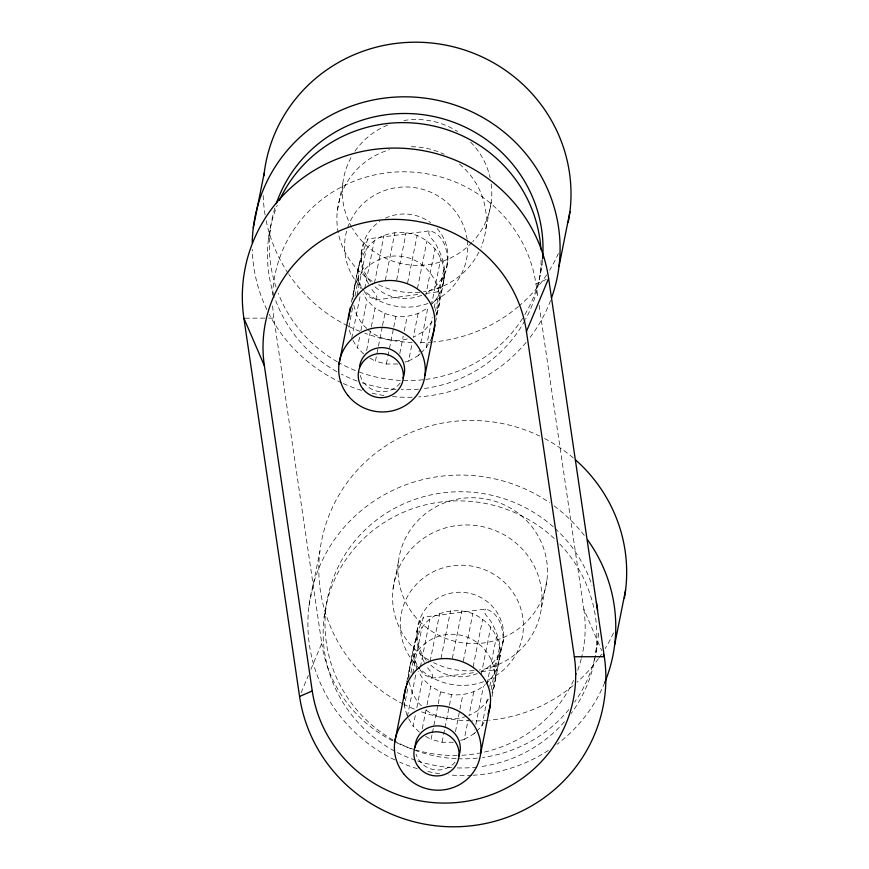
<?xml version="1.0" encoding="UTF-8"?>
<svg xmlns="http://www.w3.org/2000/svg" width="869" height="869" viewBox="0 0 869 869"><rect width="100%" height="100%" fill="white"/><g stroke="black" fill="none" stroke-linecap="round" stroke-linejoin="round"><path stroke-width="0.65" stroke-dasharray="4.34 3.26" d="M425.832 293.44L437.704 291.886C439.214 282.99 446.753 274.365 447.101 264.513C448.523 251.652 444.092 234.554 429.938 230.806L367.978 238.888C362.297 253.737 353.227 271.53 361.765 287.954M481.513 671.683L493.386 670.129C494.895 661.244 502.434 652.608 502.782 642.756C504.205 629.906 499.773 612.797 485.619 609.05L423.659 617.142C417.533 632.578 407.93 652.565 419.238 668.782M268.445 238.997L270.27 229.861M337.411 210.265L342.853 183.055M351.413 302.13L358.571 266.272M368.684 284.054C363.046 274.061 359.603 262.297 361.656 250.815M352.618 299.392C357.105 276.201 357.659 245.21 383.957 235.499C394.656 231.502 406.399 231.502 417.109 235.445C430.991 241.267 441.409 254.009 443.885 268.923C445.124 285.803 437.4 301.695 435.673 318.38M352.597 307.876L348.643 327.7L351.358 337.172M354.976 295.981L358.147 280.111L358.006 269.086L360.809 258.419M357.094 295.112L366.338 248.849M351.695 338.356L360.146 296.057M364.73 288.617L374.235 241.039M363.753 353.955L357.463 347.893L359.842 335.999M360.896 330.72L366.979 300.316L363.123 293.95M308.973 605.965L319.89 551.348M374.452 283.088L383.957 235.499M366.609 350.403L371.106 327.928M371.367 326.603L375.06 308.104L366.979 300.316M385.336 280.209L394.852 232.631M324.126 617.24L325.951 608.104M397.676 364.002L386.368 364.024L375.408 361.189L382.284 326.82M382.545 325.495L384.924 313.6L375.06 308.104M396.644 280.187L406.149 232.61M386.368 364.024L387.693 357.409M387.954 356.094L393.494 328.33M393.766 327.016L395.873 316.435L407.181 316.414L418.065 313.546L427.787 308.006L420.39 345.015M407.594 283.022L417.109 235.445M399.783 353.422L403.216 336.238M404.281 330.959L407.181 316.414M417.457 288.519L426.961 240.941M404.932 362.08L408.56 361.124L412.254 342.625M418.065 313.546L413.307 337.335L423.029 331.795L432.165 321.856M425.549 296.307L435.054 248.73M408.56 361.124L418.282 355.584L419.336 350.305M431.317 305.855L440.822 258.278M420.911 352.988L426.179 347.774L432.251 317.37M434.098 308.126L435.684 300.185L441.224 290.626M435.434 311.221L443.885 268.923M435.565 322.258L444.58 277.146C445.384 265.534 441.571 254.432 435.912 244.461C434.804 241.039 425.528 234.141 429.938 230.806M447.101 264.513L447.665 261.699M393.092 588.509L398.534 561.298M485.836 229.036L491.267 201.825M406.822 681.698L414.252 644.516M424.365 662.308C418.728 652.315 415.273 640.54 417.337 629.069M408.039 678.961C412.818 655.465 412.829 623.67 439.638 613.753C450.327 609.745 462.08 609.756 472.79 613.688C486.673 619.521 497.09 632.263 499.566 647.177C500.957 662.732 493.744 677.309 492.147 692.658C502.912 667.577 483.827 637.401 457.072 634.642C432.577 631.046 407.159 651.967 409.017 677.255M407.04 715.415L404.324 705.943L408.017 687.444M410.918 672.899L413.829 658.365L413.687 647.329L416.49 636.662M412.775 673.366L422.019 627.103M407.376 716.599L415.827 674.301M420.411 666.871L429.916 619.282M419.434 732.198L413.144 726.147L415.523 714.253M416.838 707.638L422.649 678.559L418.163 671.14M430.133 661.331L439.638 613.753M422.291 728.646L426.777 706.171M427.048 704.857L430.742 686.347L422.649 678.559M441.017 658.452L450.522 610.874M453.357 742.245L442.049 742.267L431.089 739.432L432.154 734.142M432.414 732.828L437.965 705.063M438.226 703.749L440.605 691.854L430.742 686.347M452.325 658.441L461.83 610.853M442.049 742.267L443.364 735.663M443.635 734.338L444.689 729.048M444.95 727.733L449.175 706.584M449.447 705.259L451.554 694.689C463.514 695.721 476.212 692.702 485.228 684.522M540.203 273.366L542.028 264.241M463.275 661.276L472.79 613.688M455.465 731.676L459.69 710.527M459.951 709.202L462.862 694.668M473.138 666.773L482.643 619.184M460.613 740.334L464.242 739.367L468.195 719.543M473.746 691.789L468.988 715.578L478.71 710.049L486.607 702.228L489.073 697.981M481.23 674.561L490.735 626.973M464.242 739.367L473.963 733.838L474.756 729.873M475.81 724.583L483.468 686.26M486.998 684.109L496.503 636.521M476.592 731.231L481.861 726.017L487.672 696.938M489.779 686.369L491.365 678.439L496.905 668.869M491.104 689.475L499.566 647.177M492.039 696.536L500.262 655.389C501.065 643.733 497.242 632.556 491.485 622.584C490.388 619.195 481.23 612.341 485.619 609.05M502.782 642.756L503.347 639.942M541.517 607.29L546.949 580.068M595.884 651.62L597.709 642.484M436.466 314.415C447.231 289.334 428.145 259.158 401.402 256.398C376.896 252.803 351.489 273.724 353.335 299.001M361.102 253.629L363.6 244.428L367.978 238.888M444.58 277.146L442.071 286.357L437.704 291.886M416.783 631.882L419.282 622.671L423.659 617.142M500.262 655.389L497.752 664.6L493.386 670.129M301.119 692.745L308.343 675.474M310.917 669.304L321.758 643.397L273.876 318.097A132.522 129.068 11.3 0 1 272.616 304.639M426.179 347.774L431.1 339.268M481.861 726.017L485.554 719.641M432.175 303.661L435.684 300.185M418.282 355.584L420.031 353.857M486.097 683.653L491.365 678.439M473.963 733.838L475.712 732.1M364.154 291.397L367.935 296.123L375.734 299.979C379.862 297.339 372.443 291.267 371.248 288.323M419.836 669.641L423.616 674.377L431.415 678.222C435.695 675.267 427.396 668.782 426.234 665.632M272.605 295.123A132.522 129.068 11.3 0 1 397.796 171.921A132.522 129.068 11.3 0 1 535.956 283.902L546.329 279.427M407.268 338.932C393.679 342.81 377.928 338.91 367.609 329.297M466.577 716.219C453.053 721.161 437.661 718.294 425.984 710.136M375.734 299.979L420.563 294.124M431.415 678.222L476.245 672.367M245.188 318.195L267.359 318.119M268.662 318.119L273.876 318.097M384.924 313.6L395.873 316.435M440.605 691.854L451.554 694.689M369.933 358.126L375.408 361.189M425.614 736.38L431.089 739.432M366.718 328.428L362.221 324.104L356.453 314.556L353.39 303.911M421.498 705.813L417.902 702.358L412.134 692.81L409.071 682.154M352.977 340.474L357.463 347.893M408.658 718.717L413.144 726.147M539.106 305.312L583.838 609.191L601.685 650.588M358.147 280.111L360.526 288.399M413.829 658.365L416.881 669.021M535.956 283.902L538.117 298.621M404.27 702.271L404.324 705.943M581.242 658.843A132.522 129.068 11.3 0 1 575.702 675.517M573.551 680.438A132.522 129.068 11.3 0 1 458.397 755.433M457.061 755.465A132.522 129.068 11.3 0 1 416.186 750.088M414.904 749.708A132.522 129.068 11.3 0 1 393.907 741.42M392.701 740.822A132.522 129.068 11.3 0 1 321.758 643.397M583.838 609.191A132.522 129.068 11.3 0 1 581.578 657.529M429.014 660.158A74.81 72.866 11.3 0 1 416.794 543.636A74.81 72.866 11.3 0 1 534.565 566.773A74.81 72.866 11.3 0 1 479.221 670.021M474.083 670.607A74.81 72.866 11.3 0 1 433.609 662.667M419.792 668.793A61.634 60.037 11.3 0 1 423.051 578.233A61.634 60.037 11.3 0 1 514.546 594.776A61.634 60.037 11.3 0 1 486.075 680.775M483.598 681.72A61.634 60.037 11.3 0 1 420.781 669.684M604.748 682.534A154.095 150.087 11.3 0 1 556.996 744.32M548.361 750.403A154.095 150.087 11.3 0 1 473.105 775.235M471.769 775.311A154.095 150.087 11.3 0 1 448.871 774.866M439.605 773.736A154.095 150.087 11.3 0 1 425.082 770.825M417.272 768.652A154.095 150.087 11.3 0 1 399.707 762.135M394.83 759.897A154.095 150.087 11.3 0 1 328.938 548.154A154.095 150.087 11.3 0 1 549.74 502.847M554.074 505.932A154.095 150.087 11.3 0 1 584.457 535.684M594.765 658.311A136.976 133.413 11.3 0 1 574.583 702.098M568.88 709.549A136.976 133.413 11.3 0 1 482.61 757.496M477.396 758.126A136.976 133.413 11.3 0 1 457.463 758.735M456.138 758.67A136.976 133.413 11.3 0 1 413.427 749.73M410.983 748.785A136.976 133.413 11.3 0 1 394.254 740.757M393.092 740.095A136.976 133.413 11.3 0 1 351.478 545.232A136.976 133.413 11.3 0 1 554.031 527.526M555.009 528.417A136.976 133.413 11.3 0 1 591.974 585.304M598.513 633.153A136.976 133.413 11.3 0 1 595.08 657.007M613.514 632.871A154.095 150.087 11.3 0 1 605.226 648.502M601.544 654.238A154.095 150.087 11.3 0 1 599.208 657.583M598.415 658.691A154.095 150.087 11.3 0 1 577.081 682.176M573.062 685.619A154.095 150.087 11.3 0 1 489.366 720.205M488.041 720.325A154.095 150.087 11.3 0 1 471.889 720.912M470.531 720.879A154.095 150.087 11.3 0 1 420.52 711.494M414.307 709.093A154.095 150.087 11.3 0 1 404.541 704.694M403.335 704.096A154.095 150.087 11.3 0 1 334.728 502.76A154.095 150.087 11.3 0 1 539.736 436.086M544.548 438.508A154.095 150.087 11.3 0 1 573.323 457.952M559.799 544.037A136.976 133.413 11.3 0 1 571.172 713.406M564.437 721.77A136.976 133.413 11.3 0 1 479.492 766.806M476.885 767.121A136.976 133.413 11.3 0 1 456.975 767.914M451.663 767.642A136.976 133.413 11.3 0 1 416.588 760.647M415.339 760.223A136.976 133.413 11.3 0 1 343.374 563.416A136.976 133.413 11.3 0 1 555.117 539.356M426.299 660.299A43.352 42.223 11.3 0 1 435.597 599.577A43.352 42.223 11.3 0 1 497.264 612.775A43.352 42.223 11.3 0 1 480.796 671.965M477.396 673.518A43.352 42.223 11.3 0 1 427.906 662.189M455.052 762.222A22.627 22.04 11.3 0 1 433.251 769.521A22.627 22.04 11.3 0 1 416.077 754.238M478.917 252.053A74.81 72.866 11.3 0 1 423.54 291.767M419.694 292.245A74.81 72.866 11.3 0 1 377.928 284.424M372.214 281.23A74.81 72.866 11.3 0 1 337.498 209.635A74.81 72.866 11.3 0 1 389.529 149.75M411.385 146.709A74.81 72.866 11.3 0 1 444.146 154.302M459.462 164.089A74.81 72.866 11.3 0 1 481.013 247.437M467.272 240.387A61.634 60.037 11.3 0 1 431.611 302.01M427.917 303.477A61.634 60.037 11.3 0 1 365.11 291.441M364.111 290.539A61.634 60.037 11.3 0 1 347.209 229.068M347.611 227.819A61.634 60.037 11.3 0 1 411.461 187.237A61.634 60.037 11.3 0 1 467.098 239.094M550.555 300.533A154.095 150.087 11.3 0 1 529.395 338.291M526.125 342.364A154.095 150.087 11.3 0 1 418.771 396.894M412.047 397.231A154.095 150.087 11.3 0 1 391.865 396.492M383.924 395.482A154.095 150.087 11.3 0 1 370.715 392.897M361.591 390.409A154.095 150.087 11.3 0 1 342.81 383.348M341.582 382.794A154.095 150.087 11.3 0 1 269.194 314.296M266.826 309.57A154.095 150.087 11.3 0 1 252.26 249.37M542.452 260.255A136.976 133.413 11.3 0 1 523.377 317.098M522.66 318.239A136.976 133.413 11.3 0 1 425.636 379.427M423.029 379.742A136.976 133.413 11.3 0 1 401.782 380.481M400.457 380.426A136.976 133.413 11.3 0 1 357.746 371.487M355.302 370.531A136.976 133.413 11.3 0 1 338.573 362.503M337.411 361.852A136.976 133.413 11.3 0 1 278.297 293.418M276.005 287.042A136.976 133.413 11.3 0 1 275.028 207.528M558.387 253.39A154.095 150.087 11.3 0 1 549.545 270.259M546.612 274.865A154.095 150.087 11.3 0 1 519.401 305.671M518.402 306.529A154.095 150.087 11.3 0 1 433.685 341.952M432.36 342.082A154.095 150.087 11.3 0 1 417.554 342.679M412.156 342.549A154.095 150.087 11.3 0 1 364.85 333.251M359.864 331.35A154.095 150.087 11.3 0 1 348.86 326.451M347.654 325.842A154.095 150.087 11.3 0 1 288.986 274.528M288.247 273.42A154.095 150.087 11.3 0 1 266.033 220.053M265.088 214.893A154.095 150.087 11.3 0 1 263.166 194.765M491.213 184.032A74.81 72.866 11.3 0 1 472.779 241.604M471.889 242.538A74.81 72.866 11.3 0 1 352.456 228.471M351.804 227.352A74.81 72.866 11.3 0 1 351.576 156.637M354.976 151.217A74.81 72.866 11.3 0 1 387.628 125.103M403.857 120.519A74.81 72.866 11.3 0 1 457.583 131.556M470.661 142.136A74.81 72.866 11.3 0 1 490.116 177.787M541.148 259.994A136.976 133.413 11.3 0 1 525.626 319.195M524.974 320.389A136.976 133.413 11.3 0 1 423.811 388.562M418.576 389.149A136.976 133.413 11.3 0 1 401.293 389.67M395.982 389.399A136.976 133.413 11.3 0 1 362.167 382.816M357.159 381.078A136.976 133.413 11.3 0 1 341.43 374.17M336.748 371.639A136.976 133.413 11.3 0 1 274.615 297.459M274.18 296.177A136.976 133.413 11.3 0 1 277.276 205.301M437.096 228.569A43.352 42.223 11.3 0 1 426.223 293.125M421.715 295.275A43.352 42.223 11.3 0 1 372.225 283.946M370.628 282.045A43.352 42.223 11.3 0 1 379.905 221.334M385.336 218.238A43.352 42.223 11.3 0 1 430.611 222.681M400.098 383.088A22.627 22.04 11.3 0 1 376.407 391.007A22.627 22.04 11.3 0 1 359.625 372.605M413.992 615.198A74.81 72.866 11.3 0 0 542.126 598.48A74.81 72.866 11.3 0 0 462.102 498.382A74.81 72.866 11.3 0 0 413.992 615.198"/><path stroke-width="1.3" d="M253.292 227.711L264.209 173.105M338.997 364.252L350.348 307.409M425.006 375.126L435.054 324.81M394.678 742.495L405.79 686.89M404.226 698.589L404.183 694.918L407.507 681.611M559.006 266.381L569.912 211.775M480.676 753.369L490.474 704.379M614.676 644.635L625.593 590.018M431.708 338.204C453.086 277.2 355.421 255.019 348.534 319.119M488.02 714.09C505.389 662.938 427.657 635.033 406.974 684.251M243.885 318.195L264.361 365.686L312.253 690.974A132.522 129.068 11.3 0 0 462.145 801.946A132.522 129.068 11.3 0 0 574.333 656.768L526.44 331.48L548.632 278.428A154.095 150.087 11.3 0 0 374.343 149.392A154.095 150.087 11.3 0 0 243.885 318.195L299.566 696.449A154.095 150.087 11.3 0 0 473.866 825.474A154.095 150.087 11.3 0 0 604.313 656.671L548.632 278.428M299.566 696.449L312.253 690.974M574.333 656.768L604.313 656.671L603.26 654.238M264.361 365.686A132.522 129.068 11.3 0 1 376.549 220.509A132.522 129.068 11.3 0 1 526.44 331.48M587.618 539.931A154.095 150.087 11.3 0 1 604.748 682.534M596.395 602.336A136.976 133.413 11.3 0 1 597.644 610.266M575.343 459.712A154.095 150.087 11.3 0 1 624.387 598.013M415.078 747.394A22.627 22.04 11.3 0 1 442.115 726.343A22.627 22.04 11.3 0 1 458.669 756.334M252.238 242.56A154.095 150.087 11.3 0 1 433.381 99.457A154.095 150.087 11.3 0 1 551.489 298.002M276.277 203.683A136.976 133.413 11.3 0 1 433.305 116.424A136.976 133.413 11.3 0 1 542.571 258.929M263.904 175.777A154.095 150.087 11.3 0 1 439.442 44.026A154.095 150.087 11.3 0 1 568.207 222.431M279.416 200.402A136.976 133.413 11.3 0 1 428.699 125.006A136.976 133.413 11.3 0 1 540.898 249.186M359.549 366.848A22.627 22.04 11.3 0 1 387.585 348.36A22.627 22.04 11.3 0 1 402.988 378.091M403.64 773.725A43.352 42.223 11.3 0 0 477.885 764.036A43.352 42.223 11.3 0 0 431.513 706.041A43.352 42.223 11.3 0 0 403.64 773.725M418.728 767.338A22.627 22.04 11.3 0 0 457.474 762.276A22.627 22.04 11.3 0 0 433.273 732.002A22.627 22.04 11.3 0 0 418.728 767.338M347.958 395.482A43.352 42.223 11.3 0 0 422.204 385.793A43.352 42.223 11.3 0 0 375.832 327.787A43.352 42.223 11.3 0 0 347.958 395.482M363.046 389.084A22.627 22.04 11.3 0 0 401.804 384.033A22.627 22.04 11.3 0 0 377.591 353.759A22.627 22.04 11.3 0 0 363.046 389.084"/></g></svg>
